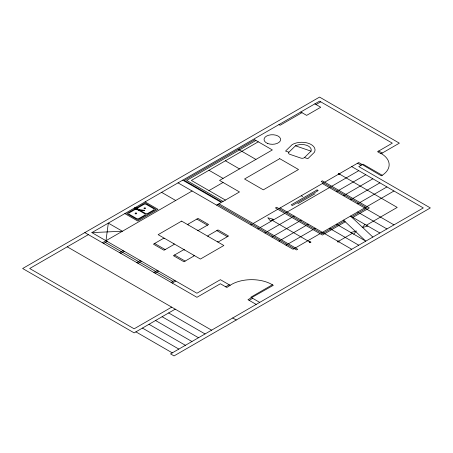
<?xml version="1.0" encoding="UTF-8"?>
<svg xmlns="http://www.w3.org/2000/svg" width="453" height="453" viewBox="0 0 453 453"><rect width="100%" height="100%" fill="white"/><g stroke="black" fill="none" stroke-linecap="round" stroke-linejoin="round"><path stroke-width="0.68" d="M105.974 240.73L108.324 223.114L122.406 231.245L91.891 232.599L196.925 293.238L220.396 279.688L230.135 285.311L226.851 287.479L220.396 283.754L196.925 297.304L84.847 232.599M353.731 234.167L356.415 230.973L350.882 232.519M362.224 227.616L364.965 224.394M288.895 152.208L295.452 145.815A9.581 5.532 0 0 1 306.551 145.266A9.581 5.532 0 0 1 311.047 151.149L304.49 157.542A2.661 1.54 0 0 1 300.843 158.08L289.829 154.32A2.661 1.54 0 0 1 288.895 152.208L285.554 151.07L292.111 144.677A13.267 7.661 0 0 1 308.527 143.341A13.267 7.661 0 0 1 314.393 152.293L307.836 158.686L304.49 157.542M88.369 234.631L29.694 268.51L134.139 328.81L171.693 307.128M91.891 232.599L319.563 101.149L392.326 143.159L377.542 151.698L380.124 153.188L381.296 153.595L399.365 143.159L319.563 97.089L22.65 268.51L134.139 332.876L175.215 309.161M135.43 208.544L126.715 213.578L137.746 219.943L156.115 209.343L145.085 202.972L136.37 208.001M301.958 112.672L280.135 125.271L278.957 124.598M316.041 104.541L320.735 101.829M135.741 209.093L137.321 208.182M255.917 140.458L186.676 180.43L223.057 201.438M258.267 141.812L191.37 180.43L225.407 200.079M102.452 242.763L192.112 190.996M103.629 243.437L107.146 241.404M208.975 190.594L223.057 182.463M119.586 252.655L123.108 250.622M120.758 253.329L124.281 251.296M216.63 205.147L221.324 202.44L182.723 180.152M136.721 262.547L140.243 260.515M137.893 263.221L141.415 261.188M153.856 272.44L157.378 270.407M155.028 273.114L158.55 271.081M250.792 224.875L251.964 224.195M253.142 223.522L277.785 209.292M278.957 208.612L323.555 182.865M324.727 182.185L358.765 162.536L381.296 175.821L382.236 175.277A27.605 15.934 0 0 0 380.826 153.324M297.814 203.691L315.028 193.754M257.836 228.941L259.008 228.261M260.181 227.582L284.829 213.357M286.002 212.678L330.594 186.93M331.772 186.251L358.765 170.668M171.109 282.4L174.626 280.367M172.282 283.074L175.804 281.041M264.875 233.006L266.047 232.327M267.225 231.647L291.868 217.423M293.04 216.744L294.218 216.064M336.466 191.676L337.638 190.996M338.81 190.317L365.803 174.733M271.919 237.072L273.091 236.392M274.263 235.713L298.912 221.489M300.084 220.809L301.256 220.13M343.504 195.741L344.676 195.062M345.854 194.382L372.847 178.799M278.957 241.138L280.135 240.458M281.307 239.779L305.951 225.549M307.123 224.875L308.3 224.195M350.548 199.807L351.721 199.127M352.893 198.448L379.886 182.865M286.002 245.203L287.174 244.524M288.346 243.844L312.995 229.614M314.167 228.941L315.339 228.261M357.587 203.867L358.765 203.193M359.937 202.514L386.93 186.93M225.679 286.8L229.201 284.767M320.033 233.68L293.04 249.263L178.029 182.865M321.205 233.006L365.803 207.259M366.975 206.579L393.968 190.996M344.399 220.973L322.383 233.68L276.613 207.259L275.435 207.933L322.383 235.039L345.288 221.811M351.437 216.908L366.975 207.933L321.205 181.511L322.383 180.832L369.325 207.933L352.332 217.746M338.227 241.472L352.309 233.346M366.392 225.215L397.219 207.412L339.127 173.873M256.194 304.422L247.978 299.676L273.323 285.311L272.389 284.767L250.792 297.236L259.711 302.389M249.15 300.356L252.672 298.323M362.281 227.582L367.813 226.036M137.525 208.635A0.997 0.572 0 0 1 136.036 209.133A0.997 0.572 0 0 1 136.036 208.142A0.997 0.572 0 0 1 137.525 208.635L139.133 209.597L144.626 210.373L144.111 210.673L138.986 210.175M295.452 145.815L311.047 151.149M314.869 103.862L320.735 107.248L306.653 115.379L300.786 111.993M378.714 151.019L382.236 153.052M382.236 175.277L362.989 164.167L358.765 166.602L430.35 207.933L174.043 355.911L170.521 353.884L423.306 207.933L351.721 166.602M357.587 163.216L361.109 165.249M322.383 183.544L365.803 208.612M366.975 209.292L393.968 224.875M357.587 211.998L358.765 212.678M359.937 213.357L386.93 228.941M238.312 149.269L255.917 159.428M351.721 216.744L350.548 216.064L372.847 237.072M352.893 217.423L379.886 233.006M301.256 195.741L302.689 196.568M336.466 224.195L365.803 241.138L343.504 220.13M225.407 160.781L239.49 168.912M329.422 228.261L358.765 245.203M280.135 207.933L351.721 249.263M208.975 170.271L223.057 178.397M271.919 220.13L310.056 242.151M218.975 203.793L297.734 249.263L296.562 249.943L217.802 204.473M161.602 192.349L175.685 200.481M196.868 219.082L207.429 225.181M216.817 230.6L227.378 236.698M145.085 201.885L157.995 209.343L137.746 221.03L124.841 213.578M135.668 207.327L134.258 208.137M135.668 207.599L136.478 208.063M140.017 210.277L145.436 213.408A1.659 0.957 0 0 0 147.78 213.408L153.652 210.016A1.659 0.957 0 0 0 153.652 208.663L146.257 204.394A1.659 0.957 0 0 0 143.912 204.394L138.04 207.78A1.659 0.957 0 0 0 137.621 208.725M135.741 208.182L137.321 209.093M138.652 210.237L144.79 213.776A1.659 0.957 0 0 1 144.79 215.135L138.924 218.522A1.659 0.957 0 0 1 136.574 218.522L129.179 214.252A1.659 0.957 0 0 1 129.179 212.899L135.051 209.513A1.659 0.957 0 0 1 136.681 209.269M134.728 208.137L135.538 208.607M136.585 209.212L138.165 210.124A0.663 0.385 0 0 0 139.077 210.135A0.663 0.385 0 0 0 139.15 209.609L139.15 209.609M154.62 243.471L165.181 249.569M174.569 254.994L185.13 261.087M105.385 242.423L121.347 251.636M122.52 252.315L138.482 261.528M139.654 262.208L155.617 271.421M156.789 272.1L172.865 281.381M232.717 317.972L236.239 320.005M67.248 246.828L211.596 330.169M168.663 312.944L205.045 333.952M162.112 316.726L198.493 337.734M155.56 320.509L191.936 341.517M149.003 324.291L185.385 345.299M142.452 328.08L178.833 349.082M135.9 331.862L172.282 352.864M217.287 241.709A0.997 0.578 0 0 0 218.697 241.709L228.555 236.019L217.989 229.92L208.131 235.611A0.997 0.578 0 0 0 208.131 236.426M193.816 255.26A0.997 0.578 0 0 1 193.816 256.075L183.958 261.766L173.397 255.668L183.255 249.977A0.997 0.578 0 0 1 184.66 249.977M197.338 230.192A0.997 0.578 0 0 0 198.742 230.192L208.601 224.501L198.04 218.403L188.182 224.093A0.997 0.578 0 0 0 188.182 224.909M173.867 243.742A0.997 0.578 0 0 1 173.867 244.558L164.009 250.249L153.442 244.15L163.301 238.459A0.997 0.578 0 0 1 164.711 238.459M229.671 285.583A28.726 16.585 0 0 1 272.389 284.767M135.826 208.233L135.572 208.788L136.274 209.19L137.231 209.043L137.491 208.488L136.789 208.086L135.826 208.233M254.745 139.779L184.331 180.43L221.885 202.112L239.49 191.953L219.541 180.43L272.349 149.943L254.745 139.779M279.744 158.675L244.541 179.003L263.318 189.841L298.521 169.513L279.744 158.675M181.613 221.115L158.137 234.665L200.39 259.059L223.861 245.503L181.613 221.115M317.032 189.943L291.217 204.847L292.366 205.509L318.182 190.605L317.032 189.943M273.34 219.309L270.492 220.951L267.808 217.757L273.34 219.309M309.642 242.565A0.832 0.481 0 0 0 310.888 242.151A0.832 0.481 0 0 0 309.642 241.738A0.832 0.481 0 0 0 309.642 242.565M337.762 241.874A0.832 0.481 0 0 0 339.054 241.506A0.832 0.481 0 0 0 337.859 241.047A0.832 0.481 0 0 0 337.762 241.874M338.668 174.275A0.832 0.481 0 0 0 339.954 173.907A0.832 0.481 0 0 0 338.759 173.442A0.832 0.481 0 0 0 338.668 174.275M267.729 143.499A8.301 4.79 0 0 0 280.617 139.83A8.301 4.79 0 0 0 268.669 135.221A8.301 4.79 0 0 0 267.729 143.499M135.532 213.805A0.798 0.459 0 0 0 136.727 213.408A0.798 0.459 0 0 0 135.532 213.006A0.798 0.459 0 0 0 135.532 213.805M144.394 208.691A0.798 0.459 0 0 0 145.589 208.289A0.798 0.459 0 0 0 144.394 207.893A0.798 0.459 0 0 0 144.394 208.691"/></g></svg>
